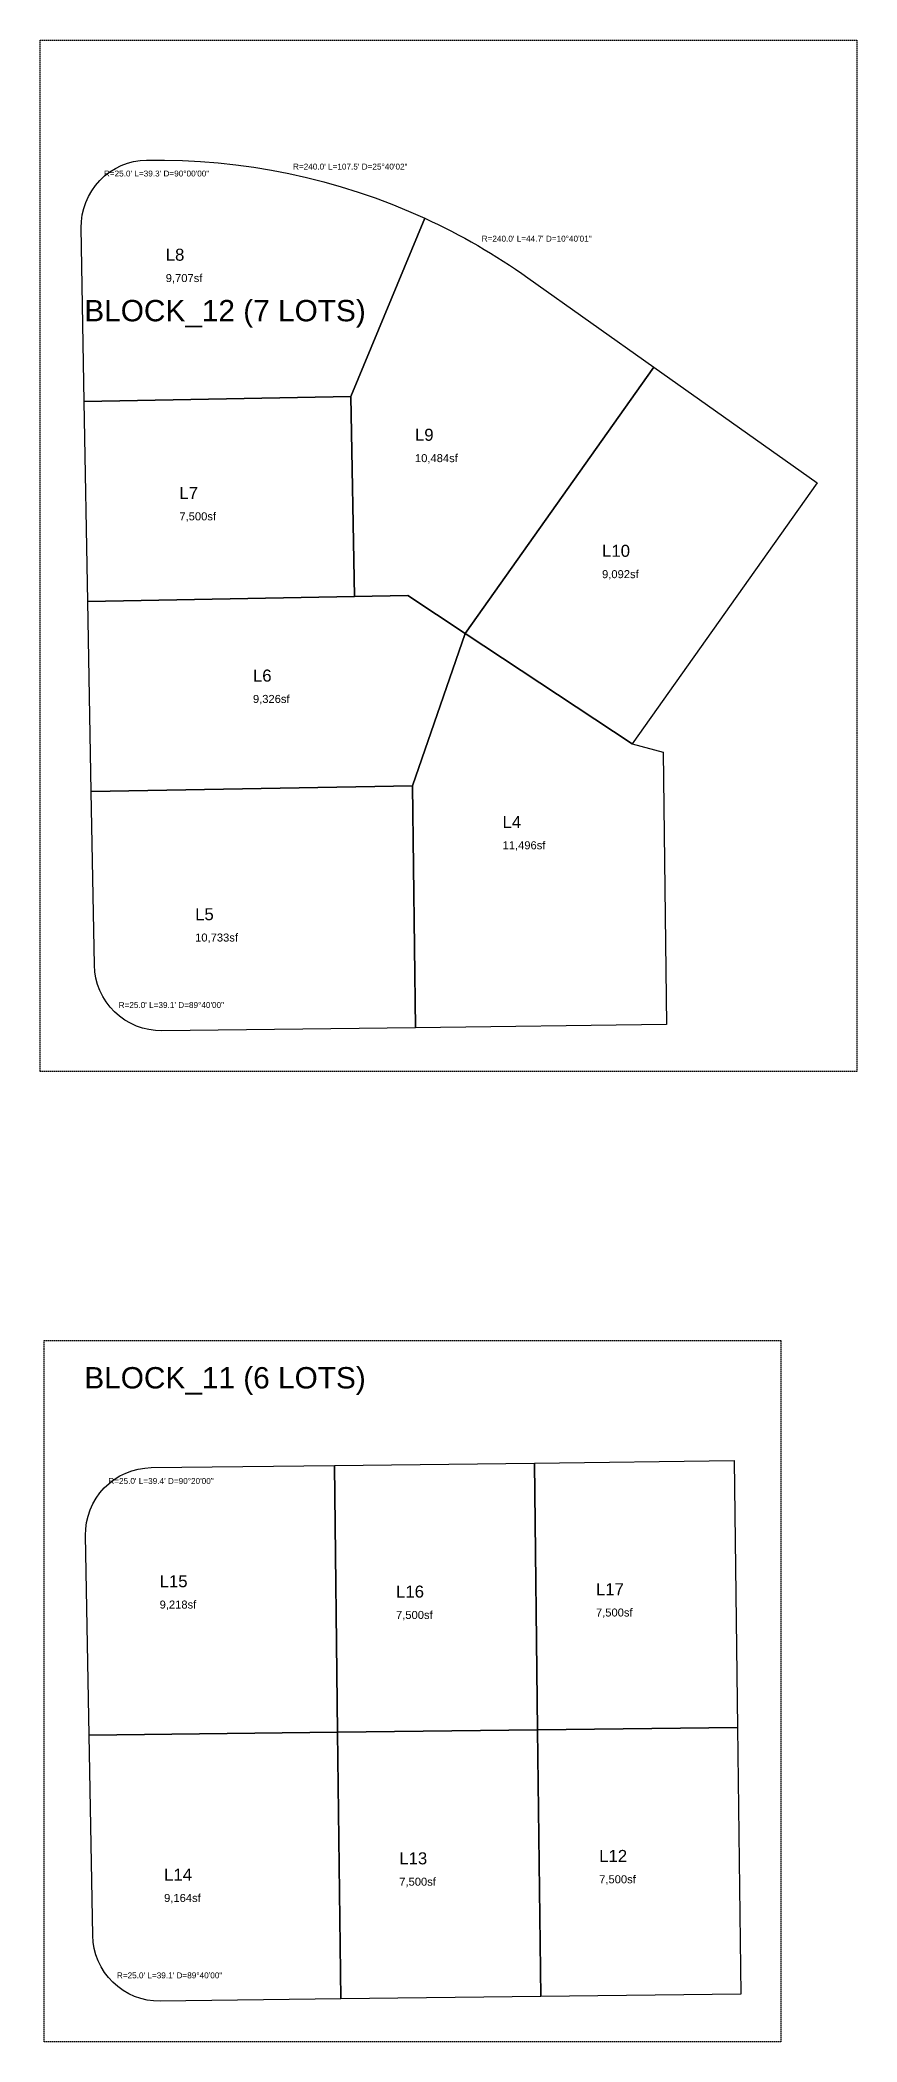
# Model space of a CAD drawing. Extents: x -838 to 3003, y -3950 to 135.
# Drawn here: x 2183 to 2490, y -615 to 135 of the extents above; entities that cross this region are included whole.
import ezdxf

# ---------------------------------------------------------------- set-up
doc = ezdxf.new("R2010")
doc.units = 0
doc.linetypes.add('DASHED', pattern=[0.75, 0.5, -0.25])
for name, color, linetype in [('BLOCK-BORDER', 8, 'DASHED'), ('BLOCK-TITLE', 2, 'CONTINUOUS'), ('LOT-BOUNDARY', 4, 'CONTINUOUS'), ('LOT-CURVE', 6, 'CONTINUOUS'), ('LOT-DIM', 7, 'CONTINUOUS'), ('LOT-TEXT', 2, 'CONTINUOUS')]:
    doc.layers.add(name, color=color, linetype=linetype)
doc.styles.get("Standard").update_dxf_attribs({"font": 'Arial'})

msp = doc.modelspace()

# ---------------------------------------------------------------- linework, layer by layer
at = {"layer": 'BLOCK-BORDER'}
for p, q in [((2183.3857, -251.232), (2183.3857, 135.4339)), ((2183.3857, 135.4339), (2489.8442, 135.4339)), ((2489.8442, 135.4339), (2489.8442, -251.232)), ((2489.8442, -251.232), (2183.3857, -251.232)), ((2185, -614.9678), (2185, -352.0448)), ((2185, -352.0448), (2461.2396, -352.0448)), ((2461.2396, -352.0448), (2461.2396, -614.9678)), ((2461.2396, -614.9678), (2185, -614.9678))]:
    msp.add_line(p, q, dxfattribs=at)
at = {"layer": 'LOT-BOUNDARY'}
for p, q in [((2223.3816, 90.4339), (2223.3816, 90.4339)), ((2327.7267, 68.6241), (2299.9839, 1.7937)), ((2299.9839, 1.7937), (2327.7267, 68.6241)), ((2200, 0), (2198.8341, 64.9895)), ((2366.3706, 46.3373), (2413.638, 12.8632)), ((2413.638, 12.8632), (2342.873, -87.068)), ((2342.873, -87.068), (2413.638, 12.8632)), ((2413.638, 12.8632), (2474.8442, -30.482)), ((2299.9839, 1.7937), (2200, 0)), ((2200, 0), (2299.9839, 1.7937)), ((2201.3453, -74.9879), (2200, 0)), ((2301.3292, -73.1942), (2299.9839, 1.7937)), ((2299.9839, 1.7937), (2301.3292, -73.1942)), ((2474.8442, -30.482), (2405.5003, -128.4125)), ((2201.3453, -74.9879), (2321.326, -72.8355)), ((2301.3292, -73.1942), (2201.3453, -74.9879)), ((2202.6237, -146.2465), (2201.3453, -74.9879)), ((2321.326, -72.8355), (2301.3292, -73.1942)), ((2342.873, -87.068), (2321.326, -72.8355)), ((2321.326, -72.8355), (2342.873, -87.068)), ((2342.873, -87.068), (2323.1243, -144.0847)), ((2323.1243, -144.0847), (2342.873, -87.068)), ((2405.5003, -128.4125), (2342.873, -87.068)), ((2342.873, -87.068), (2405.5003, -128.4125)), ((2405.5003, -128.4125), (2417.1836, -131.4434)), ((2417.1836, -131.4434), (2418.4223, -233.6359)), ((2323.1243, -144.0847), (2202.6237, -146.2465)), ((2202.6237, -146.2465), (2323.1243, -144.0847)), ((2203.7922, -211.381), (2202.6237, -146.2465)), ((2323.1243, -144.0847), (2324.2292, -234.7776)), ((2324.2292, -234.7776), (2323.1243, -144.0847)), ((2324.2292, -234.7776), (2229.0912, -235.9307)), ((2418.4223, -233.6359), (2324.2292, -234.7776)), ((2368.8176, -397.9538), (2443.8121, -397.0448)), ((2443.8121, -397.0448), (2445.0258, -497.0357)), ((2225.144, -399.6952), (2293.8231, -398.8628)), ((2293.8231, -398.8628), (2368.8176, -397.9538)), ((2293.8231, -398.8628), (2295.0369, -498.8537)), ((2295.0369, -498.8537), (2293.8231, -398.8628)), ((2368.8176, -397.9538), (2370.0314, -497.9447)), ((2370.0314, -497.9447), (2368.8176, -397.9538)), ((2201.7937, -499.9839), (2200.451, -425.1418)), ((2295.0369, -498.8537), (2201.7937, -499.9839)), ((2201.7937, -499.9839), (2295.0369, -498.8537)), ((2203.1416, -575.1168), (2201.7937, -499.9839)), ((2370.0314, -497.9447), (2295.0369, -498.8537)), ((2295.0369, -498.8537), (2370.0314, -497.9447)), ((2295.0369, -498.8537), (2296.2506, -598.8447)), ((2296.2506, -598.8447), (2295.0369, -498.8537)), ((2445.0258, -497.0357), (2370.0314, -497.9447)), ((2370.0314, -497.9447), (2445.0258, -497.0357)), ((2370.0314, -497.9447), (2371.2451, -597.9357)), ((2371.2451, -597.9357), (2370.0314, -497.9447)), ((2445.0258, -497.0357), (2446.2396, -597.0267)), ((2296.2506, -598.8447), (2228.4406, -599.6666)), ((2371.2451, -597.9357), (2296.2506, -598.8447)), ((2446.2396, -597.0267), (2371.2451, -597.9357))]:
    msp.add_line(p, q, dxfattribs=at)
at = {"layer": 'LOT-CURVE'}
for p, q in [((2218.5138, 89.8662), (2220.9338, 90.2696)), ((2220.9338, 90.2696), (2223.3816, 90.4339)), ((2223.3816, 90.4339), (2230.0999, 90.4604)), ((2230.0999, 90.4604), (2236.8163, 90.2988)), ((2236.8163, 90.2988), (2243.5255, 89.9492)), ((2204.2234, 80.9486), (2205.8382, 82.7957)), ((2205.8382, 82.7957), (2207.6261, 84.4756)), ((2207.6261, 84.4756), (2209.5702, 85.9722)), ((2209.5702, 85.9722), (2211.6516, 87.2711)), ((2211.6516, 87.2711), (2213.8502, 88.3596)), ((2213.8502, 88.3596), (2216.145, 89.2275)), ((2216.145, 89.2275), (2218.5138, 89.8662)), ((2243.5255, 89.9492), (2250.2223, 89.4119)), ((2250.2223, 89.4119), (2256.9014, 88.6874)), ((2256.9014, 88.6874), (2263.5577, 87.7761)), ((2263.5577, 87.7761), (2270.1858, 86.6789)), ((2270.1858, 86.6789), (2276.7806, 85.3966)), ((2276.7806, 85.3966), (2283.3369, 83.9301)), ((2283.3369, 83.9301), (2289.8496, 82.2807)), ((2200.5652, 74.5892), (2201.5742, 76.8255)), ((2201.5742, 76.8255), (2202.7975, 78.9521)), ((2202.7975, 78.9521), (2204.2234, 80.9486)), ((2289.8496, 82.2807), (2296.3136, 80.4496)), ((2296.3136, 80.4496), (2302.7237, 78.4382)), ((2302.7237, 78.4382), (2309.0751, 76.2482)), ((2309.0751, 76.2482), (2315.3626, 73.8813)), ((2198.9105, 67.4417), (2199.2269, 69.8746)), ((2199.2269, 69.8746), (2199.7802, 72.2648)), ((2199.7802, 72.2648), (2200.5652, 74.5892)), ((2315.3626, 73.8813), (2321.5815, 71.3392)), ((2321.5815, 71.3392), (2327.7267, 68.6241)), ((2327.7267, 68.6241), (2330.2578, 67.4453)), ((2198.8341, 64.9895), (2198.9105, 67.4417)), ((2330.2578, 67.4453), (2332.775, 66.2371)), ((2332.775, 66.2371), (2335.278, 64.9997)), ((2335.278, 64.9997), (2337.7664, 63.7333)), ((2337.7664, 63.7333), (2340.2399, 62.438)), ((2340.2399, 62.438), (2342.6982, 61.114)), ((2342.6982, 61.114), (2345.1409, 59.7615)), ((2345.1409, 59.7615), (2347.5677, 58.3807)), ((2347.5677, 58.3807), (2349.9782, 56.9717)), ((2349.9782, 56.9717), (2352.3722, 55.5347)), ((2352.3722, 55.5347), (2354.7494, 54.0701)), ((2354.7494, 54.0701), (2357.1093, 52.5778)), ((2357.1093, 52.5778), (2359.4517, 51.0582)), ((2359.4517, 51.0582), (2361.7763, 49.5114)), ((2361.7763, 49.5114), (2364.0827, 47.9377)), ((2364.0827, 47.9377), (2366.3706, 46.3373)), ((2203.9554, -213.8199), (2203.7922, -211.381)), ((2204.3561, -216.2311), (2203.9554, -213.8199)), ((2204.9903, -218.5917), (2204.3561, -216.2311)), ((2205.852, -220.8791), (2204.9903, -218.5917)), ((2206.933, -223.0714), (2205.852, -220.8791)), ((2208.2228, -225.1476), (2206.933, -223.0714)), ((2209.7093, -227.088), (2208.2228, -225.1476)), ((2211.3782, -228.8739), (2209.7093, -227.088)), ((2213.2134, -230.4883), (2211.3782, -228.8739)), ((2215.1976, -231.9158), (2213.2134, -230.4883)), ((2217.3117, -233.1427), (2215.1976, -231.9158)), ((2219.5355, -234.1573), (2217.3117, -233.1427)), ((2221.8477, -234.9499), (2219.5355, -234.1573)), ((2224.2263, -235.5128), (2221.8477, -234.9499)), ((2226.6485, -235.8409), (2224.2263, -235.5128)), ((2229.0912, -235.9307), (2226.6485, -235.8409)), ((2209.3055, -405.6028), (2211.2619, -404.1074)), ((2211.2619, -404.1074), (2213.3559, -402.8118)), ((2213.3559, -402.8118), (2215.5673, -401.7284)), ((2215.5673, -401.7284), (2217.8745, -400.8678)), ((2217.8745, -400.8678), (2220.2552, -400.2384)), ((2220.2552, -400.2384), (2222.6862, -399.8463)), ((2222.6862, -399.8463), (2225.144, -399.6952)), ((2203.2119, -413.2654), (2204.444, -411.1334)), ((2204.444, -411.1334), (2205.8799, -409.1329)), ((2205.8799, -409.1329), (2207.5057, -407.2834)), ((2207.5057, -407.2834), (2209.3055, -405.6028)), ((2200.8471, -420.2388), (2201.4047, -417.8403)), ((2201.4047, -417.8403), (2202.1955, -415.5083)), ((2202.1955, -415.5083), (2203.2119, -413.2654)), ((2200.451, -425.1418), (2200.5282, -422.6806)), ((2200.5282, -422.6806), (2200.8471, -420.2388)), ((2203.3049, -577.5557), (2203.1416, -575.1168)), ((2203.7055, -579.9669), (2203.3049, -577.5557)), ((2204.3397, -582.3275), (2203.7055, -579.9669)), ((2205.2014, -584.6149), (2204.3397, -582.3275)), ((2206.2824, -586.8072), (2205.2014, -584.6149)), ((2207.5723, -588.8835), (2206.2824, -586.8072)), ((2209.0587, -590.8238), (2207.5723, -588.8835)), ((2210.7276, -592.6098), (2209.0587, -590.8238)), ((2212.5629, -594.2242), (2210.7276, -592.6098)), ((2214.547, -595.6517), (2212.5629, -594.2242)), ((2216.6611, -596.8786), (2214.547, -595.6517)), ((2218.8849, -597.8931), (2216.6611, -596.8786)), ((2221.1971, -598.6857), (2218.8849, -597.8931)), ((2223.5757, -599.2487), (2221.1971, -598.6857)), ((2225.9979, -599.5767), (2223.5757, -599.2487)), ((2228.4406, -599.6666), (2225.9979, -599.5767))]:
    msp.add_line(p, q, dxfattribs=at)

# ---------------------------------------------------------------- texts
at = {"layer": 'BLOCK-TITLE'}
for s, p in [('BLOCK_12 (7 LOTS)', (2200, 30)), ('BLOCK_11 (6 LOTS)', (2200, -370))]:
    msp.add_text(s, height=8, dxfattribs=at).set_placement(p)
at = {"layer": 'LOT-DIM'}
for s, p in [('R=25.0\' L=39.3\' D=90%%d00\'00"', (2207.3382, 84.2957)), ('R=240.0\' L=107.5\' D=25%%d40\'02"', (2278.2806, 86.8966)), ('R=240.0\' L=44.7\' D=10%%d40\'01"', (2349.0677, 59.8807)), ('R=25.0\' L=39.1\' D=89%%d40\'00"', (2212.8782, -227.3739)), ('R=25.0\' L=39.4\' D=90%%d20\'00"', (2209.0057, -405.7834)), ('R=25.0\' L=39.1\' D=89%%d40\'00"', (2212.2276, -591.1098))]:
    msp.add_text(s, height=2.2, dxfattribs=at).set_placement(p)
at = {"layer": 'LOT-TEXT'}
for s, height, p in [('L8', 4.5, (2230.5513, 52.7125)), ('9,707sf', 3, (2230.5513, 44.7125)), ('L9', 4.5, (2324.0354, -14.7828)), ('10,484sf', 3, (2324.0354, -22.7828)), ('L7', 4.5, (2235.6646, -36.5971)), ('7,500sf', 3, (2235.6646, -44.5971)), ('L10', 4.5, (2394.2139, -58.2748)), ('9,092sf', 3, (2394.2139, -66.2748)), ('L6', 4.5, (2263.2584, -105.0445)), ('9,326sf', 3, (2263.2584, -113.0445)), ('L4', 4.5, (2356.8888, -159.9037)), ('11,496sf', 3, (2356.8888, -167.9037)), ('L5', 4.5, (2241.5721, -194.4841)), ('10,733sf', 3, (2241.5721, -202.4841)), ('L15', 4.5, (2228.2498, -444.5075)), ('9,218sf', 3, (2228.2498, -452.5075)), ('L16', 4.5, (2316.9272, -448.4037)), ('L17', 4.5, (2391.9217, -447.4947)), ('7,500sf', 3, (2316.9272, -456.4037)), ('7,500sf', 3, (2391.9217, -455.4947)), ('L13', 4.5, (2318.141, -548.3947)), ('L12', 4.5, (2393.1355, -547.4857)), ('L14', 4.5, (2229.9327, -554.4931)), ('7,500sf', 3, (2318.141, -556.3947)), ('7,500sf', 3, (2393.1355, -555.4857)), ('9,164sf', 3, (2229.9327, -562.4931))]:
    msp.add_text(s, height=height, dxfattribs=at).set_placement(p)

doc.saveas('drawing.dxf')
